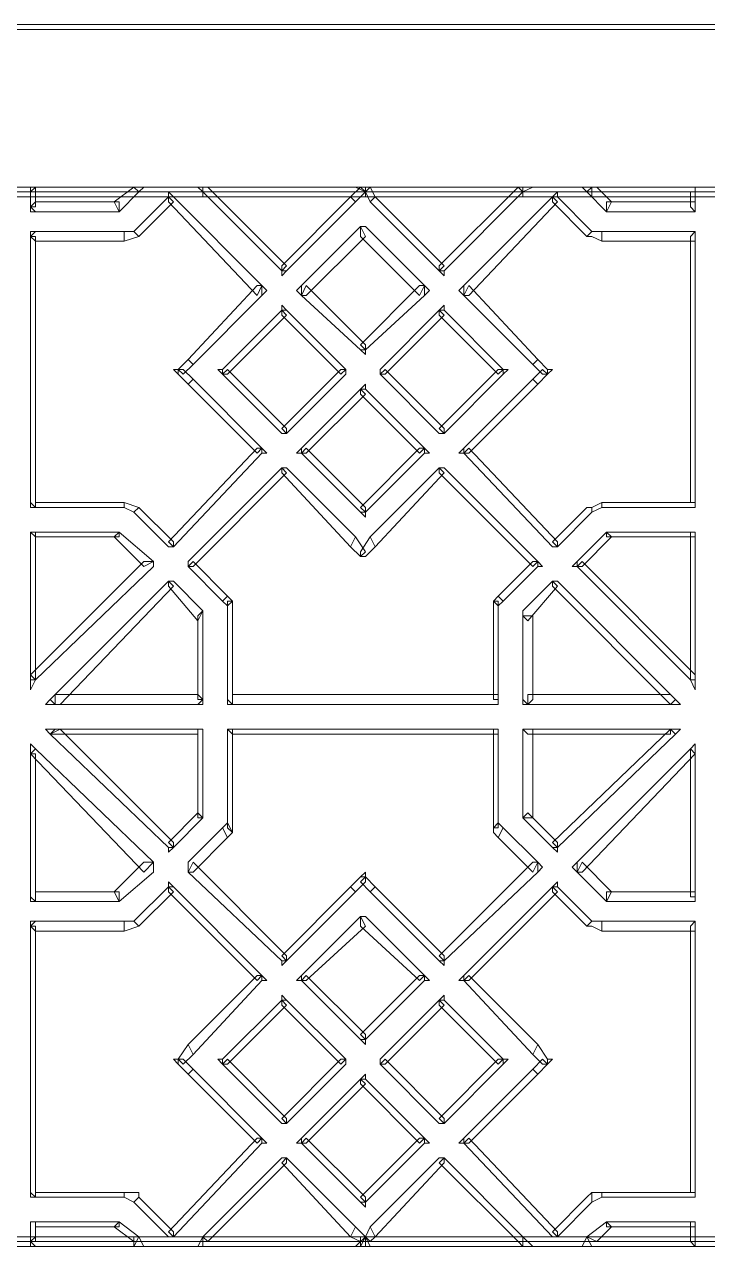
# Model space of a CAD drawing. Extents: x -66030 to 95157, y -13132 to 45879.
# Drawn here: x 78253 to 78795, y 42831 to 43799 of the extents above; entities that cross this region are included whole.
import ezdxf

# ---------------------------------------------------------------- set-up
doc = ezdxf.new("R2010")
doc.units = 0
doc.header["$LTSCALE"] = 100
doc.header["$MEASUREMENT"] = 0
doc.layers.get('0').update_dxf_attribs({"linetype": 'CONTINUOUS'})

msp = doc.modelspace()

# ---------------------------------------------------------------- linework, layer by layer
at = {"lineweight": 0}
for points in [[(81121.14, 43795.43), (81121.14, 43799.34), (77015.97, 43799.34), (77015.97, 43795.43), (81121.14, 43795.43), (81121.14, 43795.43), (81121.14, 43799.34), (81121.14, 43799.34), (81121.14, 43799.34)], [(77015.97, 43670.44), (77015.97, 43666.53), (81121.14, 43666.53), (81121.14, 43670.44), (77015.97, 43670.44), (77015.97, 43670.44), (77015.97, 43670.44), (77015.97, 43670.44), (77015.97, 43670.44)], [(81125.04, 43666.53), (81121.14, 43670.44), (77015.97, 43670.44), (77015.97, 43662.63), (81121.14, 43662.63), (81125.04, 43666.53), (81125.04, 43666.53), (81125.04, 43670.44), (81121.14, 43670.44)], [(78261.97, 43670.44), (78258.06, 43666.53), (78258.06, 43654.81), (78261.97, 43654.81), (78261.97, 43666.53), (78261.97, 43670.44), (78261.97, 43670.44), (78258.06, 43670.44), (78258.06, 43666.53)], [(78343.99, 43666.53), (78340.09, 43670.44), (78261.97, 43670.44), (78261.97, 43662.63), (78340.09, 43662.63), (78343.99, 43666.53), (78343.99, 43666.53), (78347.9, 43670.44), (78340.09, 43670.44)], [(78328.37, 43650.91), (78328.37, 43650.91), (78343.99, 43666.53), (78340.09, 43670.44), (78324.46, 43658.72), (78328.37, 43650.91), (78328.37, 43650.91), (78328.37, 43650.91), (78328.37, 43650.91)], [(78394.77, 43670.44), (78394.77, 43666.53), (78457.27, 43604.04), (78461.17, 43607.94), (78398.68, 43670.44), (78394.77, 43670.44), (78394.77, 43670.44), (78390.87, 43670.44), (78394.77, 43666.53)], [(78523.67, 43666.53), (78519.76, 43670.44), (78394.77, 43670.44), (78394.77, 43662.63), (78519.76, 43662.63), (78523.67, 43666.53), (78523.67, 43666.53), (78527.57, 43670.44), (78519.76, 43670.44)], [(78511.95, 43662.63), (78515.86, 43658.72), (78523.67, 43666.53), (78519.76, 43670.44), (78511.95, 43662.63), (78511.95, 43662.63), (78515.86, 43658.72), (78515.86, 43658.72), (78515.86, 43658.72)], [(78523.67, 43670.44), (78523.67, 43666.53), (78527.57, 43658.72), (78531.48, 43662.63), (78527.57, 43670.44), (78523.67, 43670.44), (78523.67, 43670.44), (78515.86, 43670.44), (78523.67, 43666.53)], [(78648.66, 43666.53), (78648.66, 43670.44), (78523.67, 43670.44), (78523.67, 43662.63), (78648.66, 43662.63), (78648.66, 43666.53), (78648.66, 43666.53), (78656.47, 43670.44), (78648.66, 43670.44)], [(78582.26, 43604.04), (78586.16, 43604.04), (78648.66, 43666.53), (78644.75, 43670.44), (78582.26, 43607.94), (78582.26, 43604.04), (78582.26, 43604.04), (78586.16, 43600.13), (78586.16, 43604.04)], [(78703.34, 43670.44), (78699.44, 43666.53), (78715.06, 43650.91), (78718.97, 43658.72), (78707.25, 43670.44), (78703.34, 43670.44), (78703.34, 43670.44), (78695.53, 43670.44), (78699.44, 43666.53)], [(78785.37, 43666.53), (78785.37, 43670.44), (78703.34, 43670.44), (78703.34, 43662.63), (78785.37, 43662.63), (78785.37, 43666.53), (78785.37, 43666.53), (78785.37, 43670.44), (78785.37, 43670.44)], [(78258.06, 43654.81), (78261.97, 43650.91), (78328.37, 43650.91), (78328.37, 43658.72), (78261.97, 43658.72), (78258.06, 43654.81), (78258.06, 43654.81), (78258.06, 43650.91), (78261.97, 43650.91)], [(78343.99, 43631.38), (78343.99, 43631.38), (78371.34, 43658.72), (78367.43, 43662.63), (78340.09, 43635.29), (78343.99, 43631.38), (78343.99, 43631.38), (78343.99, 43631.38), (78343.99, 43631.38)], [(78367.43, 43662.63), (78367.43, 43658.72), (78437.74, 43584.51), (78441.64, 43592.32), (78371.34, 43662.63), (78367.43, 43662.63), (78371.34, 43662.63), (78367.43, 43666.53), (78367.43, 43662.63)], [(78457.27, 43604.04), (78461.17, 43604.04), (78515.86, 43658.72), (78511.95, 43662.63), (78457.27, 43607.94), (78457.27, 43604.04), (78457.27, 43604.04), (78457.27, 43600.13), (78461.17, 43604.04)], [(78531.48, 43662.63), (78527.57, 43658.72), (78582.26, 43604.04), (78586.16, 43607.94), (78531.48, 43662.63), (78531.48, 43662.63), (78527.57, 43658.72), (78527.57, 43658.72), (78527.57, 43658.72)], [(78601.79, 43584.51), (78605.69, 43584.51), (78676, 43658.72), (78672.1, 43662.63), (78601.79, 43592.32), (78601.79, 43584.51), (78601.79, 43592.32), (78597.88, 43588.41), (78601.79, 43584.51)], [(78672.1, 43662.63), (78672.1, 43658.72), (78699.44, 43631.38), (78703.34, 43635.29), (78676, 43662.63), (78672.1, 43662.63), (78676, 43662.63), (78676, 43666.53), (78672.1, 43662.63)], [(78715.06, 43650.91), (78715.06, 43650.91), (78785.37, 43650.91), (78785.37, 43658.72), (78715.06, 43658.72), (78715.06, 43650.91), (78715.06, 43650.91), (78715.06, 43650.91), (78715.06, 43650.91)], [(78785.37, 43650.91), (78785.37, 43654.81), (78785.37, 43666.53), (78781.46, 43666.53), (78781.46, 43654.81), (78785.37, 43650.91), (78785.37, 43650.91), (78785.37, 43650.91), (78785.37, 43654.81)], [(78472.89, 43584.51), (78476.8, 43584.51), (78523.67, 43631.38), (78519.76, 43639.19), (78472.89, 43592.32), (78472.89, 43584.51), (78472.89, 43592.32), (78468.98, 43588.41), (78472.89, 43584.51)], [(78519.76, 43639.19), (78519.76, 43631.38), (78566.63, 43584.51), (78570.54, 43592.32), (78523.67, 43639.19), (78519.76, 43639.19), (78523.67, 43639.19), (78523.67, 43639.19), (78519.76, 43639.19)], [(78258.06, 43631.38), (78261.97, 43627.47), (78332.28, 43627.47), (78332.28, 43635.29), (78261.97, 43635.29), (78258.06, 43631.38), (78261.97, 43635.29), (78258.06, 43635.29), (78258.06, 43631.38)], [(78261.97, 43416.55), (78261.97, 43420.46), (78261.97, 43631.38), (78258.06, 43631.38), (78258.06, 43420.46), (78261.97, 43416.55), (78258.06, 43420.46), (78258.06, 43416.55), (78261.97, 43416.55)], [(78332.28, 43627.47), (78332.28, 43627.47), (78343.99, 43631.38), (78340.09, 43635.29), (78332.28, 43635.29), (78332.28, 43627.47), (78332.28, 43627.47), (78332.28, 43627.47), (78332.28, 43627.47)], [(78699.44, 43631.38), (78703.34, 43631.38), (78711.15, 43627.47), (78711.15, 43635.29), (78703.34, 43635.29), (78699.44, 43631.38), (78699.44, 43631.38), (78699.44, 43631.38), (78703.34, 43631.38)], [(78711.15, 43627.47), (78711.15, 43627.47), (78785.37, 43627.47), (78785.37, 43635.29), (78711.15, 43635.29), (78711.15, 43627.47), (78711.15, 43627.47), (78711.15, 43627.47), (78711.15, 43627.47)], [(78785.37, 43635.29), (78781.46, 43631.38), (78781.46, 43420.46), (78785.37, 43420.46), (78785.37, 43631.38), (78785.37, 43635.29), (78785.37, 43631.38), (78785.37, 43635.29), (78785.37, 43635.29)], [(78441.64, 43592.32), (78437.74, 43592.32), (78383.05, 43533.73), (78386.96, 43529.82), (78441.64, 43584.51), (78441.64, 43592.32), (78441.64, 43584.51), (78445.55, 43588.41), (78441.64, 43592.32)], [(78523.67, 43541.54), (78523.67, 43545.45), (78476.8, 43592.32), (78472.89, 43584.51), (78519.76, 43541.54), (78523.67, 43541.54), (78519.76, 43541.54), (78523.67, 43537.64), (78523.67, 43541.54)], [(78570.54, 43592.32), (78566.63, 43592.32), (78519.76, 43545.45), (78523.67, 43541.54), (78570.54, 43584.51), (78570.54, 43592.32), (78570.54, 43584.51), (78574.45, 43588.41), (78570.54, 43592.32)], [(78656.47, 43529.82), (78660.38, 43533.73), (78605.69, 43592.32), (78601.79, 43584.51), (78656.47, 43529.82), (78656.47, 43529.82), (78660.38, 43533.73), (78660.38, 43533.73), (78660.38, 43533.73)], [(78410.4, 43522.01), (78414.3, 43522.01), (78461.17, 43568.88), (78457.27, 43572.79), (78410.4, 43525.92), (78410.4, 43522.01), (78410.4, 43525.92), (78406.49, 43525.92), (78410.4, 43522.01)], [(78457.27, 43572.79), (78457.27, 43568.88), (78504.14, 43522.01), (78508.04, 43525.92), (78461.17, 43572.79), (78457.27, 43572.79), (78461.17, 43572.79), (78457.27, 43576.7), (78457.27, 43572.79)], [(78535.39, 43522.01), (78539.29, 43522.01), (78586.16, 43568.88), (78582.26, 43572.79), (78535.39, 43525.92), (78535.39, 43522.01), (78535.39, 43525.92), (78535.39, 43525.92), (78535.39, 43522.01)], [(78582.26, 43572.79), (78582.26, 43568.88), (78629.13, 43522.01), (78633.04, 43525.92), (78586.16, 43572.79), (78582.26, 43572.79), (78586.16, 43572.79), (78586.16, 43576.7), (78582.26, 43572.79)], [(78386.96, 43529.82), (78383.05, 43533.73), (78375.24, 43525.92), (78379.15, 43522.01), (78386.96, 43529.82), (78386.96, 43529.82), (78383.05, 43533.73), (78383.05, 43533.73), (78383.05, 43533.73)], [(78668.19, 43522.01), (78668.19, 43525.92), (78660.38, 43533.73), (78656.47, 43529.82), (78664.28, 43522.01), (78668.19, 43522.01), (78668.19, 43522.01), (78672.1, 43525.92), (78668.19, 43525.92)], [(78375.24, 43525.92), (78375.24, 43522.01), (78383.05, 43514.2), (78386.96, 43518.11), (78379.15, 43525.92), (78375.24, 43525.92), (78375.24, 43525.92), (78371.34, 43525.92), (78375.24, 43522.01)], [(78461.17, 43475.14), (78461.17, 43479.05), (78414.3, 43525.92), (78410.4, 43522.01), (78457.27, 43475.14), (78461.17, 43475.14), (78457.27, 43475.14), (78457.27, 43475.14), (78461.17, 43475.14)], [(78508.04, 43525.92), (78504.14, 43525.92), (78457.27, 43479.05), (78461.17, 43475.14), (78508.04, 43522.01), (78508.04, 43525.92), (78508.04, 43522.01), (78508.04, 43525.92), (78508.04, 43525.92)], [(78586.16, 43475.14), (78586.16, 43479.05), (78539.29, 43525.92), (78535.39, 43522.01), (78582.26, 43475.14), (78586.16, 43475.14), (78582.26, 43475.14), (78586.16, 43475.14), (78586.16, 43475.14)], [(78633.04, 43525.92), (78629.13, 43525.92), (78582.26, 43479.05), (78586.16, 43475.14), (78633.04, 43522.01), (78633.04, 43525.92), (78633.04, 43522.01), (78636.94, 43525.92), (78633.04, 43525.92)], [(78656.47, 43518.11), (78660.38, 43514.2), (78668.19, 43522.01), (78664.28, 43525.92), (78656.47, 43518.11), (78656.47, 43518.11), (78660.38, 43514.2), (78660.38, 43514.2), (78660.38, 43514.2)], [(78386.96, 43518.11), (78383.05, 43514.2), (78437.74, 43459.52), (78441.64, 43463.42), (78386.96, 43518.11), (78386.96, 43518.11), (78383.05, 43514.2), (78383.05, 43514.2), (78383.05, 43514.2)], [(78519.76, 43510.29), (78519.76, 43506.39), (78566.63, 43459.52), (78570.54, 43463.42), (78523.67, 43510.29), (78519.76, 43510.29), (78523.67, 43510.29), (78523.67, 43514.2), (78519.76, 43510.29)], [(78601.79, 43459.52), (78605.69, 43459.52), (78660.38, 43514.2), (78656.47, 43518.11), (78601.79, 43463.42), (78601.79, 43459.52), (78601.79, 43463.42), (78597.88, 43459.52), (78601.79, 43459.52)], [(78472.89, 43459.52), (78476.8, 43459.52), (78523.67, 43506.39), (78519.76, 43510.29), (78472.89, 43463.42), (78472.89, 43459.52), (78472.89, 43463.42), (78468.98, 43459.52), (78472.89, 43459.52)], [(78441.64, 43463.42), (78437.74, 43463.42), (78367.43, 43389.21), (78371.34, 43385.3), (78441.64, 43459.52), (78441.64, 43463.42), (78441.64, 43459.52), (78445.55, 43459.52), (78441.64, 43463.42)], [(78523.67, 43412.64), (78523.67, 43416.55), (78476.8, 43463.42), (78472.89, 43459.52), (78519.76, 43412.64), (78523.67, 43412.64), (78519.76, 43412.64), (78523.67, 43408.74), (78523.67, 43412.64)], [(78570.54, 43463.42), (78566.63, 43463.42), (78519.76, 43416.55), (78523.67, 43412.64), (78570.54, 43459.52), (78570.54, 43463.42), (78570.54, 43459.52), (78574.45, 43459.52), (78570.54, 43463.42)], [(78676, 43385.3), (78676, 43389.21), (78605.69, 43463.42), (78601.79, 43459.52), (78672.1, 43385.3), (78676, 43385.3), (78672.1, 43385.3), (78676, 43385.3), (78676, 43385.3)], [(78383.05, 43369.68), (78386.96, 43369.68), (78461.17, 43443.89), (78457.27, 43447.8), (78383.05, 43373.59), (78383.05, 43369.68), (78383.05, 43373.59), (78383.05, 43369.68), (78383.05, 43369.68)], [(78457.27, 43447.8), (78457.27, 43443.89), (78511.95, 43385.3), (78515.86, 43393.12), (78461.17, 43447.8), (78457.27, 43447.8), (78461.17, 43447.8), (78457.27, 43447.8), (78457.27, 43447.8)], [(78527.57, 43393.12), (78531.48, 43385.3), (78586.16, 43443.89), (78582.26, 43447.8), (78527.57, 43393.12), (78527.57, 43393.12), (78531.48, 43385.3), (78531.48, 43385.3), (78531.48, 43385.3)], [(78582.26, 43447.8), (78582.26, 43443.89), (78656.47, 43369.68), (78660.38, 43373.59), (78586.16, 43447.8), (78582.26, 43447.8), (78586.16, 43447.8), (78586.16, 43447.8), (78582.26, 43447.8)], [(78332.28, 43420.46), (78332.28, 43420.46), (78261.97, 43420.46), (78261.97, 43416.55), (78332.28, 43416.55), (78332.28, 43420.46), (78332.28, 43420.46), (78332.28, 43420.46), (78332.28, 43420.46)], [(78343.99, 43416.55), (78343.99, 43416.55), (78332.28, 43420.46), (78332.28, 43416.55), (78340.09, 43412.64), (78343.99, 43416.55), (78343.99, 43416.55), (78343.99, 43416.55), (78343.99, 43416.55)], [(78371.34, 43385.3), (78371.34, 43389.21), (78343.99, 43416.55), (78340.09, 43412.64), (78367.43, 43385.3), (78371.34, 43385.3), (78367.43, 43385.3), (78367.43, 43385.3), (78371.34, 43385.3)], [(78703.34, 43416.55), (78699.44, 43416.55), (78672.1, 43389.21), (78676, 43385.3), (78703.34, 43412.64), (78703.34, 43416.55), (78703.34, 43416.55), (78699.44, 43416.55), (78699.44, 43416.55)], [(78711.15, 43420.46), (78711.15, 43420.46), (78703.34, 43416.55), (78703.34, 43412.64), (78711.15, 43416.55), (78711.15, 43420.46), (78711.15, 43420.46), (78711.15, 43420.46), (78711.15, 43420.46)], [(78785.37, 43420.46), (78785.37, 43420.46), (78711.15, 43420.46), (78711.15, 43416.55), (78785.37, 43416.55), (78785.37, 43420.46), (78785.37, 43416.55), (78785.37, 43416.55), (78785.37, 43420.46)], [(78261.97, 43279.84), (78261.97, 43279.84), (78261.97, 43397.02), (78258.06, 43397.02), (78258.06, 43279.84), (78261.97, 43279.84), (78258.06, 43279.84), (78258.06, 43272.03), (78261.97, 43279.84)], [(78258.06, 43397.02), (78261.97, 43393.12), (78328.37, 43393.12), (78328.37, 43397.02), (78261.97, 43397.02), (78258.06, 43397.02), (78261.97, 43397.02), (78258.06, 43397.02), (78258.06, 43397.02)], [(78328.37, 43397.02), (78324.46, 43393.12), (78347.9, 43369.68), (78355.71, 43373.59), (78328.37, 43397.02), (78328.37, 43397.02), (78328.37, 43397.02), (78328.37, 43397.02), (78328.37, 43397.02)], [(78691.63, 43369.68), (78695.53, 43369.68), (78718.97, 43393.12), (78715.06, 43397.02), (78691.63, 43373.59), (78691.63, 43369.68), (78691.63, 43373.59), (78687.72, 43369.68), (78691.63, 43369.68)], [(78715.06, 43397.02), (78715.06, 43393.12), (78785.37, 43393.12), (78785.37, 43397.02), (78715.06, 43397.02), (78715.06, 43397.02), (78715.06, 43397.02), (78715.06, 43397.02), (78715.06, 43397.02)], [(78785.37, 43397.02), (78781.46, 43397.02), (78781.46, 43279.84), (78785.37, 43279.84), (78785.37, 43397.02), (78785.37, 43397.02), (78785.37, 43397.02), (78785.37, 43397.02), (78785.37, 43397.02)], [(78515.86, 43393.12), (78511.95, 43385.3), (78519.76, 43377.49), (78523.67, 43381.4), (78515.86, 43393.12), (78515.86, 43393.12), (78511.95, 43385.3), (78511.95, 43385.3), (78511.95, 43385.3)], [(78519.76, 43377.49), (78523.67, 43377.49), (78531.48, 43385.3), (78527.57, 43393.12), (78519.76, 43381.4), (78519.76, 43377.49), (78519.76, 43377.49), (78523.67, 43377.49), (78523.67, 43377.49)], [(78355.71, 43373.59), (78347.9, 43373.59), (78258.06, 43283.75), (78261.97, 43279.84), (78355.71, 43369.68), (78355.71, 43373.59), (78355.71, 43369.68), (78355.71, 43369.68), (78355.71, 43373.59)], [(78410.4, 43342.34), (78414.3, 43346.24), (78386.96, 43373.59), (78383.05, 43369.68), (78410.4, 43342.34), (78410.4, 43342.34), (78414.3, 43346.24), (78414.3, 43346.24), (78414.3, 43346.24)], [(78660.38, 43373.59), (78656.47, 43373.59), (78629.13, 43346.24), (78633.04, 43342.34), (78660.38, 43369.68), (78660.38, 43373.59), (78660.38, 43369.68), (78664.28, 43369.68), (78660.38, 43373.59)], [(78785.37, 43279.84), (78785.37, 43283.75), (78695.53, 43373.59), (78691.63, 43369.68), (78781.46, 43279.84), (78785.37, 43279.84), (78781.46, 43279.84), (78785.37, 43272.03), (78785.37, 43279.84)], [(78277.59, 43260.31), (78281.5, 43260.31), (78371.34, 43354.06), (78367.43, 43357.96), (78273.69, 43264.22), (78277.59, 43260.31), (78273.69, 43264.22), (78269.78, 43260.31), (78277.59, 43260.31)], [(78367.43, 43357.96), (78367.43, 43354.06), (78390.87, 43326.71), (78394.77, 43334.53), (78371.34, 43357.96), (78367.43, 43357.96), (78371.34, 43357.96), (78367.43, 43357.96), (78367.43, 43357.96)], [(78648.66, 43330.62), (78652.57, 43326.71), (78676, 43354.06), (78672.1, 43357.96), (78648.66, 43334.53), (78648.66, 43330.62), (78648.66, 43334.53), (78648.66, 43330.62), (78648.66, 43330.62)], [(78672.1, 43357.96), (78672.1, 43354.06), (78765.84, 43260.31), (78769.74, 43264.22), (78676, 43357.96), (78672.1, 43357.96), (78676, 43357.96), (78676, 43357.96), (78672.1, 43357.96)], [(78418.21, 43342.34), (78418.21, 43342.34), (78414.3, 43346.24), (78410.4, 43342.34), (78414.3, 43338.43), (78418.21, 43342.34), (78418.21, 43342.34), (78418.21, 43342.34), (78418.21, 43342.34)], [(78418.21, 43260.31), (78418.21, 43264.22), (78418.21, 43342.34), (78414.3, 43342.34), (78414.3, 43264.22), (78418.21, 43260.31), (78414.3, 43264.22), (78414.3, 43260.31), (78418.21, 43260.31)], [(78633.04, 43342.34), (78629.13, 43346.24), (78625.22, 43342.34), (78629.13, 43338.43), (78633.04, 43342.34), (78633.04, 43342.34), (78629.13, 43346.24), (78629.13, 43346.24), (78629.13, 43346.24)], [(78625.22, 43342.34), (78625.22, 43342.34), (78625.22, 43264.22), (78629.13, 43264.22), (78629.13, 43342.34), (78625.22, 43342.34), (78625.22, 43342.34), (78625.22, 43342.34), (78625.22, 43342.34)], [(78394.77, 43334.53), (78390.87, 43330.62), (78390.87, 43264.22), (78394.77, 43264.22), (78394.77, 43330.62), (78394.77, 43334.53), (78394.77, 43330.62), (78394.77, 43330.62), (78394.77, 43334.53)], [(78652.57, 43260.31), (78656.47, 43264.22), (78656.47, 43330.62), (78648.66, 43330.62), (78648.66, 43264.22), (78652.57, 43260.31), (78648.66, 43264.22), (78648.66, 43260.31), (78652.57, 43260.31)], [(78394.77, 43264.22), (78390.87, 43268.12), (78277.59, 43268.12), (78277.59, 43260.31), (78390.87, 43260.31), (78394.77, 43264.22), (78390.87, 43260.31), (78394.77, 43260.31), (78394.77, 43264.22)], [(78629.13, 43264.22), (78629.13, 43268.12), (78418.21, 43268.12), (78418.21, 43260.31), (78629.13, 43260.31), (78629.13, 43264.22), (78629.13, 43260.31), (78629.13, 43260.31), (78629.13, 43264.22)], [(78769.74, 43264.22), (78765.84, 43268.12), (78652.57, 43268.12), (78652.57, 43260.31), (78765.84, 43260.31), (78769.74, 43264.22), (78765.84, 43260.31), (78773.65, 43260.31), (78769.74, 43264.22)], [(78273.69, 43236.88), (78277.59, 43236.88), (78390.87, 43236.88), (78390.87, 43240.78), (78277.59, 43240.78), (78273.69, 43236.88), (78277.59, 43240.78), (78269.78, 43240.78), (78273.69, 43236.88)], [(78371.34, 43147.04), (78371.34, 43150.95), (78281.5, 43240.78), (78273.69, 43236.88), (78367.43, 43147.04), (78371.34, 43147.04), (78367.43, 43147.04), (78367.43, 43143.13), (78371.34, 43147.04)], [(78390.87, 43240.78), (78390.87, 43240.78), (78390.87, 43170.47), (78394.77, 43170.47), (78394.77, 43240.78), (78390.87, 43240.78), (78394.77, 43240.78), (78394.77, 43240.78), (78390.87, 43240.78)], [(78414.3, 43240.78), (78418.21, 43236.88), (78629.13, 43236.88), (78629.13, 43240.78), (78418.21, 43240.78), (78414.3, 43240.78), (78418.21, 43240.78), (78414.3, 43240.78), (78414.3, 43240.78)], [(78418.21, 43158.76), (78418.21, 43162.66), (78418.21, 43240.78), (78414.3, 43240.78), (78414.3, 43162.66), (78418.21, 43158.76), (78418.21, 43158.76), (78418.21, 43162.66), (78418.21, 43162.66)], [(78629.13, 43240.78), (78625.22, 43240.78), (78625.22, 43162.66), (78629.13, 43162.66), (78629.13, 43240.78), (78629.13, 43240.78), (78629.13, 43240.78), (78629.13, 43240.78), (78629.13, 43240.78)], [(78648.66, 43240.78), (78652.57, 43236.88), (78765.84, 43236.88), (78765.84, 43240.78), (78652.57, 43240.78), (78648.66, 43240.78), (78652.57, 43240.78), (78648.66, 43240.78), (78648.66, 43240.78)], [(78648.66, 43170.47), (78656.47, 43170.47), (78656.47, 43240.78), (78648.66, 43240.78), (78648.66, 43170.47), (78648.66, 43170.47), (78648.66, 43170.47), (78648.66, 43170.47), (78648.66, 43170.47)], [(78765.84, 43240.78), (78765.84, 43240.78), (78672.1, 43150.95), (78676, 43147.04), (78769.74, 43236.88), (78765.84, 43240.78), (78769.74, 43236.88), (78773.65, 43240.78), (78765.84, 43240.78)], [(78258.06, 43221.25), (78258.06, 43221.25), (78347.9, 43127.51), (78355.71, 43135.32), (78261.97, 43225.16), (78258.06, 43221.25), (78261.97, 43225.16), (78258.06, 43229.06), (78258.06, 43221.25)], [(78691.63, 43127.51), (78695.53, 43127.51), (78785.37, 43221.25), (78781.46, 43225.16), (78691.63, 43135.32), (78691.63, 43127.51), (78691.63, 43135.32), (78687.72, 43131.42), (78691.63, 43127.51)], [(78781.46, 43225.16), (78781.46, 43221.25), (78781.46, 43107.98), (78785.37, 43107.98), (78785.37, 43221.25), (78781.46, 43225.16), (78785.37, 43221.25), (78785.37, 43229.06), (78781.46, 43225.16)], [(78261.97, 43104.07), (78261.97, 43107.98), (78261.97, 43221.25), (78258.06, 43221.25), (78258.06, 43107.98), (78261.97, 43104.07), (78258.06, 43107.98), (78258.06, 43104.07), (78261.97, 43104.07)], [(78394.77, 43170.47), (78390.87, 43174.38), (78367.43, 43150.95), (78371.34, 43147.04), (78394.77, 43170.47), (78394.77, 43170.47), (78394.77, 43170.47), (78394.77, 43170.47), (78394.77, 43170.47)], [(78676, 43147.04), (78676, 43150.95), (78652.57, 43174.38), (78648.66, 43170.47), (78672.1, 43147.04), (78676, 43147.04), (78672.1, 43147.04), (78676, 43143.13), (78676, 43147.04)], [(78410.4, 43162.66), (78414.3, 43154.85), (78418.21, 43158.76), (78414.3, 43166.57), (78410.4, 43162.66), (78410.4, 43162.66), (78414.3, 43154.85), (78414.3, 43154.85), (78414.3, 43154.85)], [(78625.22, 43162.66), (78625.22, 43158.76), (78629.13, 43154.85), (78633.04, 43162.66), (78629.13, 43166.57), (78625.22, 43162.66), (78625.22, 43162.66), (78625.22, 43162.66), (78625.22, 43158.76)], [(78383.05, 43127.51), (78386.96, 43127.51), (78414.3, 43154.85), (78410.4, 43162.66), (78383.05, 43135.32), (78383.05, 43127.51), (78383.05, 43135.32), (78383.05, 43131.42), (78383.05, 43127.51)], [(78633.04, 43162.66), (78629.13, 43154.85), (78656.47, 43127.51), (78660.38, 43135.32), (78633.04, 43162.66), (78633.04, 43162.66), (78629.13, 43154.85), (78629.13, 43154.85), (78629.13, 43154.85)], [(78355.71, 43135.32), (78347.9, 43135.32), (78324.46, 43111.89), (78328.37, 43104.07), (78355.71, 43127.51), (78355.71, 43135.32), (78355.71, 43127.51), (78355.71, 43131.42), (78355.71, 43135.32)], [(78461.17, 43057.2), (78461.17, 43061.11), (78386.96, 43135.32), (78383.05, 43127.51), (78457.27, 43057.2), (78461.17, 43057.2), (78457.27, 43057.2), (78457.27, 43053.3), (78461.17, 43057.2)], [(78660.38, 43135.32), (78656.47, 43135.32), (78582.26, 43061.11), (78586.16, 43057.2), (78660.38, 43127.51), (78660.38, 43135.32), (78660.38, 43127.51), (78664.28, 43131.42), (78660.38, 43135.32)], [(78715.06, 43104.07), (78718.97, 43111.89), (78695.53, 43135.32), (78691.63, 43127.51), (78715.06, 43104.07), (78715.06, 43104.07), (78715.06, 43104.07), (78715.06, 43104.07), (78715.06, 43104.07)], [(78523.67, 43123.6), (78519.76, 43123.6), (78511.95, 43115.79), (78515.86, 43111.89), (78523.67, 43119.7), (78523.67, 43123.6), (78523.67, 43123.6), (78523.67, 43127.51), (78519.76, 43123.6)], [(78367.43, 43115.79), (78367.43, 43111.89), (78437.74, 43041.58), (78441.64, 43045.48), (78371.34, 43115.79), (78367.43, 43115.79), (78371.34, 43115.79), (78367.43, 43119.7), (78367.43, 43115.79)], [(78527.57, 43111.89), (78531.48, 43115.79), (78523.67, 43123.6), (78519.76, 43119.7), (78527.57, 43111.89), (78527.57, 43111.89), (78531.48, 43115.79), (78531.48, 43115.79), (78531.48, 43115.79)], [(78672.1, 43115.79), (78672.1, 43111.89), (78699.44, 43084.54), (78703.34, 43088.45), (78676, 43115.79), (78672.1, 43115.79), (78676, 43115.79), (78676, 43119.7), (78672.1, 43115.79)], [(78328.37, 43104.07), (78328.37, 43111.89), (78261.97, 43111.89), (78261.97, 43104.07), (78328.37, 43104.07), (78328.37, 43104.07), (78328.37, 43104.07), (78328.37, 43104.07), (78328.37, 43104.07)], [(78343.99, 43084.54), (78343.99, 43084.54), (78371.34, 43111.89), (78367.43, 43115.79), (78340.09, 43088.45), (78343.99, 43084.54), (78343.99, 43084.54), (78343.99, 43084.54), (78343.99, 43084.54)], [(78515.86, 43111.89), (78511.95, 43115.79), (78457.27, 43061.11), (78461.17, 43057.2), (78515.86, 43111.89), (78515.86, 43111.89), (78511.95, 43115.79), (78511.95, 43115.79), (78511.95, 43115.79)], [(78586.16, 43057.2), (78586.16, 43061.11), (78531.48, 43115.79), (78527.57, 43111.89), (78582.26, 43057.2), (78586.16, 43057.2), (78582.26, 43057.2), (78586.16, 43053.3), (78586.16, 43057.2)], [(78601.79, 43041.58), (78605.69, 43041.58), (78676, 43111.89), (78672.1, 43115.79), (78601.79, 43045.48), (78601.79, 43041.58), (78601.79, 43045.48), (78597.88, 43041.58), (78601.79, 43041.58)], [(78785.37, 43107.98), (78785.37, 43111.89), (78715.06, 43111.89), (78715.06, 43104.07), (78785.37, 43104.07), (78785.37, 43107.98), (78785.37, 43104.07), (78785.37, 43104.07), (78785.37, 43107.98)], [(78258.06, 43084.54), (78261.97, 43080.64), (78332.28, 43080.64), (78332.28, 43088.45), (78261.97, 43088.45), (78258.06, 43084.54), (78261.97, 43088.45), (78258.06, 43088.45), (78258.06, 43084.54)], [(78332.28, 43080.64), (78332.28, 43080.64), (78343.99, 43084.54), (78340.09, 43088.45), (78332.28, 43088.45), (78332.28, 43080.64), (78332.28, 43080.64), (78332.28, 43080.64), (78332.28, 43080.64)], [(78472.89, 43041.58), (78476.8, 43041.58), (78523.67, 43084.54), (78519.76, 43092.36), (78472.89, 43045.48), (78472.89, 43041.58), (78472.89, 43045.48), (78468.98, 43041.58), (78472.89, 43041.58)], [(78519.76, 43092.36), (78519.76, 43084.54), (78566.63, 43041.58), (78570.54, 43045.48), (78523.67, 43092.36), (78519.76, 43092.36), (78523.67, 43092.36), (78523.67, 43092.36), (78519.76, 43092.36)], [(78699.44, 43084.54), (78703.34, 43084.54), (78711.15, 43080.64), (78711.15, 43088.45), (78703.34, 43088.45), (78699.44, 43084.54), (78699.44, 43084.54), (78699.44, 43084.54), (78703.34, 43084.54)], [(78711.15, 43080.64), (78711.15, 43080.64), (78785.37, 43080.64), (78785.37, 43088.45), (78711.15, 43088.45), (78711.15, 43080.64), (78711.15, 43080.64), (78711.15, 43080.64), (78711.15, 43080.64)], [(78785.37, 43088.45), (78781.46, 43084.54), (78781.46, 42873.62), (78785.37, 42873.62), (78785.37, 43084.54), (78785.37, 43088.45), (78785.37, 43084.54), (78785.37, 43088.45), (78785.37, 43088.45)], [(78261.97, 42869.72), (78261.97, 42873.62), (78261.97, 43084.54), (78258.06, 43084.54), (78258.06, 42873.62), (78261.97, 42869.72), (78258.06, 42873.62), (78258.06, 42869.72), (78261.97, 42869.72)], [(78441.64, 43045.48), (78437.74, 43045.48), (78383.05, 42990.8), (78386.96, 42982.99), (78441.64, 43041.58), (78441.64, 43045.48), (78441.64, 43041.58), (78445.55, 43041.58), (78441.64, 43045.48)], [(78523.67, 42994.71), (78523.67, 42998.61), (78476.8, 43045.48), (78472.89, 43041.58), (78519.76, 42994.71), (78523.67, 42994.71), (78519.76, 42994.71), (78523.67, 42990.8), (78523.67, 42994.71)], [(78570.54, 43045.48), (78566.63, 43045.48), (78519.76, 42998.61), (78523.67, 42994.71), (78570.54, 43041.58), (78570.54, 43045.48), (78570.54, 43041.58), (78574.45, 43041.58), (78570.54, 43045.48)], [(78656.47, 42982.99), (78660.38, 42990.8), (78605.69, 43045.48), (78601.79, 43041.58), (78656.47, 42982.99), (78656.47, 42982.99), (78660.38, 42990.8), (78660.38, 42990.8), (78660.38, 42990.8)], [(78457.27, 43025.95), (78457.27, 43022.05), (78504.14, 42975.18), (78508.04, 42979.08), (78461.17, 43025.95), (78457.27, 43025.95), (78461.17, 43025.95), (78457.27, 43029.86), (78457.27, 43025.95)], [(78582.26, 43025.95), (78582.26, 43022.05), (78629.13, 42975.18), (78633.04, 42979.08), (78586.16, 43025.95), (78582.26, 43025.95), (78586.16, 43025.95), (78586.16, 43029.86), (78582.26, 43025.95)], [(78410.4, 42975.18), (78414.3, 42975.18), (78461.17, 43022.05), (78457.27, 43025.95), (78410.4, 42979.08), (78410.4, 42975.18), (78410.4, 42979.08), (78406.49, 42979.08), (78410.4, 42975.18)], [(78535.39, 42975.18), (78539.29, 42975.18), (78586.16, 43022.05), (78582.26, 43025.95), (78535.39, 42979.08), (78535.39, 42975.18), (78535.39, 42979.08), (78535.39, 42979.08), (78535.39, 42975.18)], [(78386.96, 42982.99), (78383.05, 42990.8), (78375.24, 42979.08), (78379.15, 42975.18), (78386.96, 42982.99), (78386.96, 42982.99), (78383.05, 42990.8), (78383.05, 42990.8), (78383.05, 42990.8)], [(78668.19, 42975.18), (78668.19, 42979.08), (78660.38, 42990.8), (78656.47, 42982.99), (78664.28, 42975.18), (78668.19, 42975.18), (78668.19, 42975.18), (78672.1, 42979.08), (78668.19, 42979.08)], [(78375.24, 42979.08), (78375.24, 42975.18), (78383.05, 42967.36), (78386.96, 42971.27), (78379.15, 42979.08), (78375.24, 42979.08), (78375.24, 42979.08), (78371.34, 42979.08), (78375.24, 42975.18)], [(78386.96, 42971.27), (78383.05, 42967.36), (78437.74, 42912.68), (78441.64, 42916.59), (78386.96, 42971.27), (78386.96, 42971.27), (78383.05, 42967.36), (78383.05, 42967.36), (78383.05, 42967.36)], [(78461.17, 42928.31), (78461.17, 42932.21), (78414.3, 42979.08), (78410.4, 42975.18), (78457.27, 42928.31), (78461.17, 42928.31), (78457.27, 42928.31), (78457.27, 42928.31), (78461.17, 42928.31)], [(78508.04, 42979.08), (78504.14, 42979.08), (78457.27, 42932.21), (78461.17, 42928.31), (78508.04, 42975.18), (78508.04, 42979.08), (78508.04, 42975.18), (78508.04, 42979.08), (78508.04, 42979.08)], [(78586.16, 42928.31), (78586.16, 42932.21), (78539.29, 42979.08), (78535.39, 42975.18), (78582.26, 42928.31), (78586.16, 42928.31), (78582.26, 42928.31), (78586.16, 42928.31), (78586.16, 42928.31)], [(78633.04, 42979.08), (78629.13, 42979.08), (78582.26, 42932.21), (78586.16, 42928.31), (78633.04, 42975.18), (78633.04, 42979.08), (78633.04, 42975.18), (78636.94, 42979.08), (78633.04, 42979.08)], [(78601.79, 42912.68), (78605.69, 42912.68), (78660.38, 42967.36), (78656.47, 42971.27), (78601.79, 42916.59), (78601.79, 42912.68), (78601.79, 42916.59), (78597.88, 42912.68), (78601.79, 42912.68)], [(78656.47, 42971.27), (78660.38, 42967.36), (78668.19, 42975.18), (78664.28, 42979.08), (78656.47, 42971.27), (78656.47, 42971.27), (78660.38, 42967.36), (78660.38, 42967.36), (78660.38, 42967.36)], [(78472.89, 42912.68), (78476.8, 42912.68), (78523.67, 42959.55), (78519.76, 42963.46), (78472.89, 42916.59), (78472.89, 42912.68), (78472.89, 42916.59), (78468.98, 42912.68), (78472.89, 42912.68)], [(78519.76, 42963.46), (78519.76, 42959.55), (78566.63, 42912.68), (78570.54, 42916.59), (78523.67, 42963.46), (78519.76, 42963.46), (78523.67, 42963.46), (78523.67, 42967.36), (78519.76, 42963.46)], [(78441.64, 42916.59), (78437.74, 42916.59), (78367.43, 42842.37), (78371.34, 42838.47), (78441.64, 42912.68), (78441.64, 42916.59), (78441.64, 42912.68), (78445.55, 42912.68), (78441.64, 42916.59)], [(78523.67, 42865.81), (78523.67, 42869.72), (78476.8, 42916.59), (78472.89, 42912.68), (78519.76, 42865.81), (78523.67, 42865.81), (78519.76, 42865.81), (78523.67, 42861.9), (78523.67, 42865.81)], [(78570.54, 42916.59), (78566.63, 42916.59), (78519.76, 42869.72), (78523.67, 42865.81), (78570.54, 42912.68), (78570.54, 42916.59), (78570.54, 42912.68), (78574.45, 42912.68), (78570.54, 42916.59)], [(78676, 42838.47), (78676, 42842.37), (78605.69, 42916.59), (78601.79, 42912.68), (78672.1, 42838.47), (78676, 42838.47), (78672.1, 42838.47), (78676, 42838.47), (78676, 42838.47)], [(78461.17, 42900.96), (78457.27, 42900.96), (78394.77, 42838.47), (78398.68, 42834.56), (78461.17, 42897.06), (78461.17, 42900.96), (78461.17, 42900.96), (78457.27, 42900.96), (78457.27, 42900.96)], [(78511.95, 42838.47), (78515.86, 42846.28), (78461.17, 42900.96), (78457.27, 42897.06), (78511.95, 42838.47), (78511.95, 42838.47), (78515.86, 42846.28), (78515.86, 42846.28), (78515.86, 42846.28)], [(78586.16, 42900.96), (78582.26, 42900.96), (78527.57, 42846.28), (78531.48, 42838.47), (78586.16, 42897.06), (78586.16, 42900.96), (78586.16, 42900.96), (78586.16, 42900.96), (78582.26, 42900.96)], [(78648.66, 42830.66), (78648.66, 42838.47), (78586.16, 42900.96), (78582.26, 42897.06), (78644.75, 42834.56), (78648.66, 42830.66), (78648.66, 42830.66), (78656.47, 42830.66), (78648.66, 42838.47)], [(78332.28, 42873.62), (78332.28, 42873.62), (78261.97, 42873.62), (78261.97, 42869.72), (78332.28, 42869.72), (78332.28, 42873.62), (78332.28, 42873.62), (78332.28, 42873.62), (78332.28, 42873.62)], [(78343.99, 42869.72), (78343.99, 42873.62), (78332.28, 42873.62), (78332.28, 42869.72), (78340.09, 42865.81), (78343.99, 42869.72), (78343.99, 42869.72), (78343.99, 42869.72), (78343.99, 42873.62)], [(78371.34, 42838.47), (78371.34, 42842.37), (78343.99, 42869.72), (78340.09, 42865.81), (78367.43, 42838.47), (78371.34, 42838.47), (78367.43, 42838.47), (78367.43, 42838.47), (78371.34, 42838.47)], [(78703.34, 42873.62), (78699.44, 42869.72), (78672.1, 42842.37), (78676, 42838.47), (78703.34, 42865.81), (78703.34, 42873.62), (78703.34, 42873.62), (78699.44, 42869.72), (78699.44, 42869.72)], [(78711.15, 42873.62), (78711.15, 42873.62), (78703.34, 42873.62), (78703.34, 42865.81), (78711.15, 42869.72), (78711.15, 42873.62), (78711.15, 42873.62), (78711.15, 42873.62), (78711.15, 42873.62)], [(78785.37, 42873.62), (78785.37, 42873.62), (78711.15, 42873.62), (78711.15, 42869.72), (78785.37, 42869.72), (78785.37, 42873.62), (78785.37, 42869.72), (78785.37, 42869.72), (78785.37, 42873.62)], [(78261.97, 42850.19), (78258.06, 42850.19), (78258.06, 42834.56), (78261.97, 42834.56), (78261.97, 42850.19), (78261.97, 42850.19), (78261.97, 42850.19), (78258.06, 42850.19), (78258.06, 42850.19)], [(78328.37, 42850.19), (78328.37, 42850.19), (78261.97, 42850.19), (78261.97, 42846.28), (78328.37, 42846.28), (78328.37, 42850.19), (78328.37, 42850.19), (78328.37, 42850.19), (78328.37, 42850.19)], [(78340.09, 42830.66), (78343.99, 42838.47), (78328.37, 42850.19), (78324.46, 42846.28), (78340.09, 42834.56), (78340.09, 42830.66), (78340.09, 42830.66), (78347.9, 42830.66), (78343.99, 42838.47)], [(78519.76, 42830.66), (78523.67, 42838.47), (78515.86, 42846.28), (78511.95, 42838.47), (78519.76, 42834.56), (78519.76, 42830.66), (78519.76, 42830.66), (78527.57, 42830.66), (78523.67, 42838.47)], [(78531.48, 42838.47), (78527.57, 42846.28), (78523.67, 42838.47), (78527.57, 42834.56), (78531.48, 42838.47), (78531.48, 42838.47), (78527.57, 42846.28), (78527.57, 42846.28), (78527.57, 42846.28)], [(78715.06, 42850.19), (78715.06, 42850.19), (78699.44, 42838.47), (78707.25, 42834.56), (78718.97, 42846.28), (78715.06, 42850.19), (78715.06, 42850.19), (78715.06, 42850.19), (78715.06, 42850.19)], [(78785.37, 42850.19), (78785.37, 42850.19), (78715.06, 42850.19), (78715.06, 42846.28), (78785.37, 42846.28), (78785.37, 42850.19), (78785.37, 42850.19), (78785.37, 42850.19), (78785.37, 42850.19)], [(78785.37, 42830.66), (78785.37, 42834.56), (78785.37, 42850.19), (78781.46, 42850.19), (78781.46, 42834.56), (78785.37, 42830.66), (78785.37, 42830.66), (78785.37, 42830.66), (78785.37, 42834.56)], [(77015.97, 42838.47), (77015.97, 42834.56), (81121.14, 42834.56), (81121.14, 42838.47), (77015.97, 42838.47), (77015.97, 42838.47), (77015.97, 42838.47), (77015.97, 42838.47), (77015.97, 42838.47)], [(77015.97, 42834.56), (77015.97, 42830.66), (81121.14, 42830.66), (81121.14, 42838.47), (77015.97, 42838.47), (77015.97, 42834.56), (77015.97, 42834.56), (77015.97, 42830.66), (77015.97, 42830.66)], [(78258.06, 42834.56), (78261.97, 42830.66), (78340.09, 42830.66), (78340.09, 42838.47), (78261.97, 42838.47), (78258.06, 42834.56), (78258.06, 42834.56), (78258.06, 42830.66), (78261.97, 42830.66)], [(78394.77, 42838.47), (78394.77, 42830.66), (78519.76, 42830.66), (78519.76, 42838.47), (78394.77, 42838.47), (78394.77, 42838.47), (78394.77, 42838.47), (78390.87, 42830.66), (78394.77, 42830.66)], [(78523.67, 42838.47), (78523.67, 42830.66), (78648.66, 42830.66), (78648.66, 42838.47), (78523.67, 42838.47), (78523.67, 42838.47), (78523.67, 42838.47), (78515.86, 42830.66), (78523.67, 42830.66)], [(78699.44, 42838.47), (78703.34, 42830.66), (78785.37, 42830.66), (78785.37, 42838.47), (78703.34, 42838.47), (78699.44, 42838.47), (78699.44, 42838.47), (78695.53, 42830.66), (78703.34, 42830.66)]]:
    msp.add_lwpolyline(points, close=True, dxfattribs=at)

doc.saveas('drawing.dxf')
